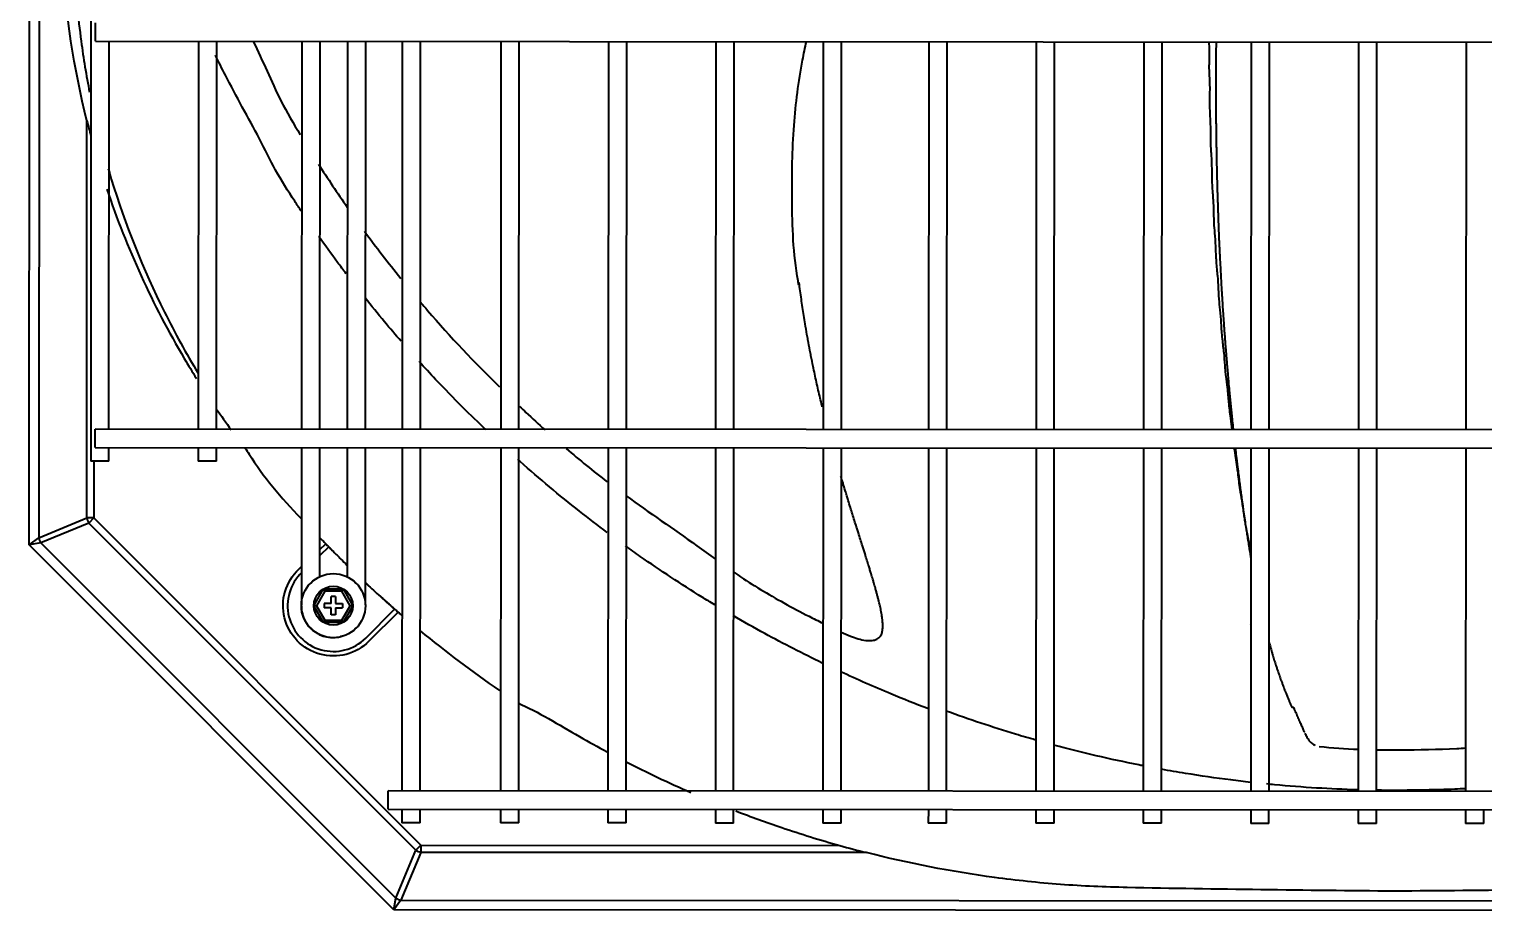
# Model space of a CAD drawing. Extents: x 58467 to 79089, y -33726 to -17391.
# Drawn here: x 78373.81 to 78405.62, y -20731.11 to -20711.79 of the extents above; entities that cross this region are included whole.
import ezdxf

# ---------------------------------------------------------------- set-up
doc = ezdxf.new("R2010")
doc.units = 0
doc.header["$LTSCALE"] = 100
doc.layers.add('+ENTE-ST-DOSEME USTU KONDDRENAJ', color=110, linetype='DOSEMEUSTUKONDENSDRENAJ_LINE', lineweight=40)
doc.linetypes.add('DOSEMEUSTUKONDENSDRENAJ_LINE', pattern='A,300,-40,["CD",Standard,S=15,R=0,X=-35,Y=-7.5],0', length=340)

# ---------------------------------------------------------------- blocks, each defined once
blk = doc.blocks.new('4. KAT')
at = {"color": 3}
for p, q in [((54064.397, -33424.145, -3.339), (54064.427, -33375.089, -3.339)), ((54064.639, -33375.177, -3.339), (54064.609, -33423.993, -3.339)), ((54065.771, -33376.922, -3.339), (54065.744, -33422.314, -3.339)), ((54065.849, -33412.936, -3.339), (54065.849, -33412.736, -3.339)), ((54065.849, -33413.136, -3.339), (54065.849, -33412.936, -3.339)), ((54065.849, -33413.136, -3.339), (54184.212, -33413.208, -3.339)), ((54066.144, -33421.615, -3.339), (54066.149, -33413.136, -3.339)), ((54068.099, -33413.137, -3.339), (54068.094, -33421.616, -3.339)), ((54068.494, -33421.616, -3.339), (54068.499, -33413.138, -3.339)), ((54070.358, -33413.138, -3.339), (54070.353, -33421.617, -3.339)), ((54070.753, -33421.617, -3.339), (54070.758, -33413.139, -3.339)), ((54071.358, -33413.139, -3.339), (54071.352, -33421.618, -3.339)), ((54071.752, -33421.618, -3.339), (54071.757, -33413.14, -3.339)), ((54072.558, -33413.14, -3.339), (54072.553, -33421.618, -3.339)), ((54072.952, -33421.618, -3.339), (54072.958, -33413.14, -3.339)), ((54074.714, -33413.141, -3.339), (54074.709, -33421.619, -3.339)), ((54075.109, -33421.62, -3.339), (54075.114, -33413.141, -3.339)), ((54077.064, -33413.142, -3.339), (54077.059, -33421.621, -3.339)), ((54077.459, -33421.621, -3.339), (54077.464, -33413.143, -3.339)), ((54079.413, -33413.144, -3.339), (54079.408, -33421.622, -3.339)), ((54079.808, -33421.623, -3.339), (54079.813, -33413.144, -3.339)), ((54081.763, -33413.145, -3.339), (54081.758, -33421.624, -3.339)), ((54082.158, -33421.624, -3.339), (54082.163, -33413.145, -3.339)), ((54084.07, -33413.147, -3.339), (54084.065, -33421.625, -3.339)), ((54084.465, -33421.625, -3.339), (54084.47, -33413.147, -3.339)), ((54086.419, -33413.148, -3.339), (54086.414, -33421.627, -3.339)), ((54086.814, -33421.627, -3.339), (54086.819, -33413.148, -3.339)), ((54088.769, -33413.149, -3.339), (54088.764, -33421.628, -3.339)), ((54089.164, -33421.628, -3.339), (54089.169, -33413.15, -3.339)), ((54091.119, -33413.151, -3.339), (54091.113, -33421.629, -3.339)), ((54091.513, -33421.63, -3.339), (54091.519, -33413.151, -3.339)), ((54093.468, -33413.152, -3.339), (54093.463, -33421.631, -3.339)), ((54093.863, -33421.631, -3.339), (54093.868, -33413.152, -3.339)), ((54095.818, -33413.154, -3.339), (54095.813, -33421.632, -3.339)), ((54065.657, -33423.559, -3.339), (54065.662, -33414.88, -3.339)), ((54075.109, -33421.132, -3.339), (54075.131, -33421.117, -3.339)), ((54184.207, -33421.687, -3.339), (54065.844, -33421.615, -3.339)), ((54065.844, -33421.815, -3.339), (54065.844, -33421.615, -3.339)), ((54065.844, -33422.015, -3.339), (54065.844, -33421.815, -3.339)), ((54065.844, -33422.015, -3.339), (54184.207, -33422.087, -3.339)), ((54066.144, -33422.315, -3.339), (54066.144, -33422.015, -3.339)), ((54068.094, -33422.016, -3.339), (54068.093, -33422.316, -3.339)), ((54068.493, -33422.316, -3.339), (54068.494, -33422.016, -3.339)), ((54070.353, -33422.017, -3.339), (54070.352, -33423.151, -3.339)), ((54070.752, -33423.152, -3.339), (54070.753, -33422.017, -3.339)), ((54071.352, -33422.018, -3.339), (54071.351, -33424.389, -3.339)), ((54071.751, -33424.389, -3.339), (54071.752, -33422.018, -3.339)), ((54072.552, -33422.018, -3.339), (54072.548, -33429.523, -3.339)), ((54072.948, -33429.523, -3.339), (54072.952, -33422.018, -3.339)), ((54074.709, -33422.019, -3.339), (54074.704, -33429.524, -3.339)), ((54075.104, -33429.525, -3.339), (54075.109, -33422.02, -3.339)), ((54077.058, -33422.021, -3.339), (54077.054, -33429.526, -3.339)), ((54077.454, -33429.526, -3.339), (54077.458, -33422.021, -3.339)), ((54079.408, -33422.022, -3.339), (54079.404, -33429.527, -3.339)), ((54079.803, -33429.528, -3.339), (54079.808, -33422.023, -3.339)), ((54081.758, -33422.024, -3.339), (54081.753, -33429.529, -3.339)), ((54082.153, -33429.529, -3.339), (54082.158, -33422.024, -3.339)), ((54084.064, -33422.025, -3.339), (54084.06, -33429.53, -3.339)), ((54084.46, -33429.53, -3.339), (54084.464, -33422.025, -3.339)), ((54086.414, -33422.027, -3.339), (54086.409, -33429.532, -3.339)), ((54086.809, -33429.532, -3.339), (54086.814, -33422.027, -3.339)), ((54088.764, -33422.028, -3.339), (54088.759, -33429.533, -3.339)), ((54089.159, -33429.533, -3.339), (54089.164, -33422.028, -3.339)), ((54091.113, -33422.029, -3.339), (54091.109, -33429.534, -3.339)), ((54091.509, -33429.535, -3.339), (54091.513, -33422.03, -3.339)), ((54093.463, -33422.031, -3.339), (54093.458, -33429.536, -3.339)), ((54093.858, -33429.536, -3.339), (54093.863, -33422.031, -3.339)), ((54095.813, -33422.032, -3.339), (54095.808, -33429.537, -3.339)), ((54066.144, -33422.315, -3.339), (54065.744, -33422.314, -3.339)), ((54065.813, -33422.314, -3.339), (54065.813, -33423.559, -3.339)), ((54068.493, -33422.316, -3.339), (54068.093, -33422.316, -3.339)), ((54070.352, -33423.151, -3.339), (54070.352, -33423.434, -3.339)), ((54070.352, -33423.434, -3.339), (54070.352, -33423.8, -3.339)), ((54070.352, -33423.434, -3.339), (54070.352, -33423.434, -3.339)), ((54070.752, -33423.434, -3.339), (54070.752, -33423.152, -3.339)), ((54070.752, -33423.8, -3.339), (54070.752, -33423.434, -3.339)), ((54064.609, -33423.993, -3.339), (54065.657, -33423.559, -3.339)), ((54065.703, -33423.669, -3.339), (54064.655, -33424.103, -3.339)), ((54065.813, -33423.559, -3.339), (54065.657, -33423.559, -3.339)), ((54065.813, -33423.559, -3.339), (54065.703, -33423.669, -3.339)), ((54072.85, -33430.822, -3.339), (54065.703, -33423.669, -3.339)), ((54065.813, -33423.559, -3.339), (54072.96, -33430.712, -3.339)), ((54064.397, -33424.145, -3.339), (54064.609, -33423.993, -3.339)), ((54070.352, -33423.8, -3.339), (54070.351, -33424.083, -3.339)), ((54070.351, -33424.083, -3.339), (54070.351, -33425.459, -3.339)), ((54070.352, -33423.8, -3.339), (54070.352, -33423.8, -3.339)), ((54070.751, -33424.083, -3.339), (54070.752, -33423.8, -3.339)), ((54070.751, -33424.843, -3.339), (54070.751, -33424.083, -3.339)), ((54071.351, -33424.083, -3.339), (54071.35, -33424.844, -3.339)), ((54071.75, -33425.46, -3.339), (54071.751, -33424.083, -3.339)), ((54064.655, -33424.103, -3.339), (54064.397, -33424.145, -3.339)), ((54072.373, -33432.127, -3.339), (54064.397, -33424.145, -3.339)), ((54064.655, -33424.103, -3.339), (54072.416, -33431.87, -3.339)), ((54070.751, -33424.245, -3.339), (54070.882, -33424.121, -3.339)), ((54070.952, -33424.193, -3.339), (54070.751, -33424.382, -3.339)), ((54070.294, -33424.677, -3.339), (54070.351, -33424.623, -3.339)), ((54070.625, -33425.476, -3.339), (54070.838, -33425.108, -3.339)), ((54070.867, -33425.158, -3.339), (54070.683, -33425.476, -3.339)), ((54070.838, -33425.108, -3.339), (54071.263, -33425.108, -3.339)), ((54070.867, -33425.158, -3.339), (54070.838, -33425.108, -3.339)), ((54071.234, -33425.158, -3.339), (54070.867, -33425.158, -3.339)), ((54071.1, -33425.276, -3.339), (54071, -33425.276, -3.339)), ((54071, -33425.426, -3.339), (54071, -33425.276, -3.339)), ((54071.1, -33425.276, -3.339), (54071.1, -33425.426, -3.339)), ((54071.263, -33425.108, -3.339), (54071.234, -33425.158, -3.339)), ((54071.418, -33425.476, -3.339), (54071.234, -33425.158, -3.339)), ((54071.263, -33425.108, -3.339), (54071.475, -33425.476, -3.339)), ((54070.838, -33425.844, -3.339), (54070.625, -33425.476, -3.339)), ((54070.683, -33425.476, -3.339), (54070.625, -33425.476, -3.339)), ((54070.683, -33425.476, -3.339), (54070.867, -33425.794, -3.339)), ((54070.85, -33425.426, -3.339), (54070.85, -33425.526, -3.339)), ((54071, -33425.426, -3.339), (54070.85, -33425.426, -3.339)), ((54071, -33425.526, -3.339), (54070.85, -33425.526, -3.339)), ((54071, -33425.676, -3.339), (54071, -33425.526, -3.339)), ((54071.1, -33425.676, -3.339), (54071, -33425.676, -3.339)), ((54071.1, -33425.426, -3.339), (54071.25, -33425.426, -3.339)), ((54071.1, -33425.526, -3.339), (54071.1, -33425.676, -3.339)), ((54071.1, -33425.526, -3.339), (54071.25, -33425.526, -3.339)), ((54071.234, -33425.794, -3.339), (54071.418, -33425.476, -3.339)), ((54071.25, -33425.426, -3.339), (54071.25, -33425.526, -3.339)), ((54071.475, -33425.476, -3.339), (54071.263, -33425.844, -3.339)), ((54071.475, -33425.476, -3.339), (54071.418, -33425.476, -3.339)), ((54071.757, -33426.183, -3.339), (54072.39, -33425.551, -3.339)), ((54072.466, -33425.617, -3.339), (54071.828, -33426.254, -3.339)), ((54070.867, -33425.794, -3.339), (54070.838, -33425.844, -3.339)), ((54071.263, -33425.844, -3.339), (54070.838, -33425.844, -3.339)), ((54070.867, -33425.794, -3.339), (54071.234, -33425.794, -3.339)), ((54071.263, -33425.844, -3.339), (54071.234, -33425.794, -3.339)), ((54091.104, -33425.886, -3.339), (54091.111, -33425.886, -3.339)), ((54091.104, -33425.886, -3.339), (54091.111, -33425.9, -3.339)), ((54072.247, -33429.923, -3.339), (54072.248, -33429.723, -3.339)), ((54177.703, -33429.587, -3.339), (54072.248, -33429.523, -3.339)), ((54072.248, -33429.723, -3.339), (54072.248, -33429.523, -3.339)), ((54072.247, -33429.923, -3.339), (54177.703, -33429.987, -3.339)), ((54072.547, -33429.923, -3.339), (54072.547, -33430.223, -3.339)), ((54072.947, -33430.224, -3.339), (54072.947, -33429.923, -3.339)), ((54074.704, -33429.924, -3.339), (54074.704, -33430.225, -3.339)), ((54075.104, -33430.225, -3.339), (54075.104, -33429.925, -3.339)), ((54077.054, -33429.926, -3.339), (54077.053, -33430.226, -3.339)), ((54077.453, -33430.226, -3.339), (54077.454, -33429.926, -3.339)), ((54079.403, -33429.927, -3.339), (54079.403, -33430.227, -3.339)), ((54079.803, -33430.228, -3.339), (54079.803, -33429.927, -3.339)), ((54081.753, -33429.929, -3.339), (54081.753, -33430.229, -3.339)), ((54082.153, -33430.229, -3.339), (54082.153, -33429.929, -3.339)), ((54084.06, -33429.93, -3.339), (54084.059, -33430.23, -3.339)), ((54084.459, -33430.231, -3.339), (54084.459, -33429.93, -3.339)), ((54086.409, -33429.932, -3.339), (54086.409, -33430.232, -3.339)), ((54086.809, -33430.232, -3.339), (54086.809, -33429.932, -3.339)), ((54088.759, -33429.933, -3.339), (54088.759, -33430.233, -3.339)), ((54089.159, -33430.233, -3.339), (54089.159, -33429.933, -3.339)), ((54091.108, -33429.934, -3.339), (54091.108, -33430.235, -3.339)), ((54091.508, -33430.235, -3.339), (54091.508, -33429.935, -3.339)), ((54093.458, -33429.936, -3.339), (54093.458, -33430.236, -3.339)), ((54093.858, -33430.236, -3.339), (54093.858, -33429.936, -3.339)), ((54095.808, -33429.937, -3.339), (54095.808, -33430.237, -3.339)), ((54096.207, -33430.238, -3.339), (54096.208, -33429.937, -3.339)), ((54072.947, -33430.224, -3.339), (54072.547, -33430.223, -3.339)), ((54075.104, -33430.225, -3.339), (54074.704, -33430.225, -3.339)), ((54077.453, -33430.226, -3.339), (54077.053, -33430.226, -3.339)), ((54079.803, -33430.228, -3.339), (54079.403, -33430.227, -3.339)), ((54082.153, -33430.229, -3.339), (54081.753, -33430.229, -3.339)), ((54084.459, -33430.231, -3.339), (54084.059, -33430.23, -3.339)), ((54086.809, -33430.232, -3.339), (54086.409, -33430.232, -3.339)), ((54089.159, -33430.233, -3.339), (54088.759, -33430.233, -3.339)), ((54091.508, -33430.235, -3.339), (54091.108, -33430.235, -3.339)), ((54093.858, -33430.236, -3.339), (54093.458, -33430.236, -3.339)), ((54096.207, -33430.238, -3.339), (54095.808, -33430.237, -3.339)), ((54072.96, -33430.712, -3.339), (54072.85, -33430.822, -3.339)), ((54072.96, -33430.712, -3.339), (54082.123, -33430.718, -3.339)), ((54072.96, -33430.712, -3.339), (54072.96, -33430.868, -3.339)), ((54072.416, -33431.87, -3.339), (54072.85, -33430.822, -3.339)), ((54072.96, -33430.868, -3.339), (54072.526, -33431.915, -3.339)), ((54082.708, -33430.874, -3.339), (54072.96, -33430.868, -3.339)), ((54072.373, -33432.127, -3.339), (54072.416, -33431.87, -3.339)), ((54072.526, -33431.915, -3.339), (54072.373, -33432.127, -3.339)), ((54072.526, -33431.915, -3.339), (54177.379, -33431.979, -3.339)), ((54177.531, -33432.191, -3.339), (54072.373, -33432.127, -3.339))]:
    blk.add_line(p, q, dxfattribs=at)
for radius in [0.7, 0.425, 0.425]:
    blk.add_circle((54071.05, -33425.476, -3.339), radius, dxfattribs=at)
at = {"color": 3, "extrusion": (0, 0, -1)}
blk.add_arc((-54071.05, -33425.476, 3.339), 1.1, 225.0349, 46.5855, dxfattribs=at)
at = {"color": 3}
blk.add_arc((54071.05, -33425.476, -3.339), 1, 133.4145, 314.9651, dxfattribs=at)
for centre, major_axis in [((54065.813, -33423.559, -3.339), (-0.084, 0.203)), ((54064.765, -33423.993, -3.339), (-0.084, 0.203)), ((54072.96, -33430.712, -3.339), (-0.203, 0.084)), ((54072.526, -33431.76, -3.339), (-0.203, 0.084))]:
    blk.add_ellipse(centre, major_axis=major_axis, ratio=0.678598, start_param=1.296782, end_param=1.844811, dxfattribs=at)
for points, knots in [([(54065.662, -33414.88, -3.339), (54065.376, -33413.726, -3.339), (54065.197, -33412.554, -3.339), (54065.089, -33410.769, -3.339), (54065.063, -33410.173, -3.339), (54065.008, -33408.98, -3.339), (54064.984, -33408.383, -3.339), (54064.876, -33405.395, -3.339), (54064.834, -33402.997, -3.339), (54064.836, -33400.601, -3.339)], [0, 0, 0, 0, 0.25, 0.25, 0.375, 0.375, 0.5, 0.5, 1, 1, 1, 1]), ([(54065.154, -33400.721, -3.339), (54065.153, -33402.794, -3.339), (54065.179, -33404.867, -3.339), (54065.257, -33407.975, -3.339), (54065.29, -33409.011, -3.339), (54065.348, -33410.564, -3.339), (54065.364, -33411.082, -3.339), (54065.419, -33412.115, -3.339), (54065.467, -33412.628, -3.339), (54065.586, -33413.511, -3.339), (54065.647, -33413.883, -3.339), (54065.72, -33414.253, -3.339)], [0, 0, 0, 0, 0.45798, 0.45798, 0.686971, 0.686971, 0.801466, 0.801466, 0.915961, 0.915961, 1, 1, 1, 1]), ([(54069.298, -33413.142, -3.339), (54069.513, -33413.576, -3.339), (54069.783, -33414.26, -3.339), (54070.177, -33414.937, -3.339), (54070.327, -33415.185, -3.339)], [0, 0, 0, 0, 0.633004, 1, 1, 1, 1]), ([(54081.228, -33418.462, -3.339), (54081.222, -33418.433, -3.339), (54081.104, -33417.82, -3.339), (54081.069, -33416.649, -3.339), (54081.088, -33415.037, -3.339), (54081.239, -33413.885, -3.339), (54081.363, -33413.278, -3.339), (54081.393, -33413.143, -3.339)], [0, 0, 0, 0, 0.017033, 0.353101, 0.655124, 0.923021, 1, 1, 1, 1]), ([(54090.195, -33413.16, -3.339), (54090.196, -33413.216, -3.339), (54090.201, -33413.375, -3.339), (54090.198, -33413.54, -3.339), (54090.196, -33413.703, -3.339), (54090.197, -33413.786, -3.339), (54090.206, -33413.939, -3.339), (54090.214, -33414.117, -3.339), (54090.209, -33414.334, -3.339), (54090.208, -33414.586, -3.339), (54090.222, -33414.873, -3.339), (54090.232, -33415.102, -3.339), (54090.231, -33415.283, -3.339), (54090.231, -33415.406, -3.339), (54090.236, -33415.527, -3.339), (54090.25, -33415.694, -3.339), (54090.255, -33415.887, -3.339), (54090.257, -33416.108, -3.339), (54090.266, -33416.347, -3.339), (54090.286, -33416.6, -3.339), (54090.296, -33416.815, -3.339), (54090.299, -33416.988, -3.339), (54090.302, -33417.145, -3.339), (54090.325, -33417.351, -3.339), (54090.334, -33417.574, -3.339), (54090.342, -33417.788, -3.339), (54090.357, -33418.02, -3.339), (54090.382, -33418.265, -3.339), (54090.397, -33418.478, -3.339), (54090.404, -33418.653, -3.339), (54090.412, -33418.816, -3.339), (54090.44, -33419.027, -3.339), (54090.454, -33419.258, -3.339), (54090.468, -33419.477, -3.339), (54090.49, -33419.706, -3.339), (54090.519, -33419.945, -3.339), (54090.538, -33420.158, -3.339), (54090.55, -33420.338, -3.339), (54090.566, -33420.509, -3.339), (54090.601, -33420.726, -3.339), (54090.62, -33420.982, -3.339), (54090.643, -33421.209, -3.339), (54090.67, -33421.416, -3.339), (54090.689, -33421.548, -3.339), (54090.7, -33421.631, -3.339)], [0, 0, 0, 0, 0.020993, 0.060732, 0.0678, 0.074162, 0.086897, 0.117658, 0.135798, 0.155524, 0.197696, 0.23796, 0.254024, 0.266902, 0.278583, 0.291499, 0.323077, 0.341369, 0.36095, 0.402348, 0.440072, 0.454754, 0.466698, 0.490617, 0.521317, 0.539051, 0.558332, 0.59936, 0.637234, 0.652147, 0.664401, 0.689266, 0.720818, 0.739028, 0.758563, 0.799999, 0.837338, 0.851752, 0.864099, 0.891017, 0.924896, 0.944238, 0.965101, 1, 1, 1, 1]), ([(54090.351, -33413.153, -3.339), (54090.35, -33413.191, -3.339), (54090.35, -33413.263, -3.339), (54090.349, -33413.382, -3.339), (54090.348, -33413.511, -3.339), (54090.347, -33413.658, -3.339), (54090.346, -33413.803, -3.339), (54090.346, -33413.95, -3.339), (54090.346, -33414.098, -3.339), (54090.346, -33414.231, -3.339), (54090.346, -33414.383, -3.339), (54090.347, -33414.519, -3.339), (54090.348, -33414.687, -3.339), (54090.349, -33414.819, -3.339), (54090.35, -33414.984, -3.339), (54090.352, -33415.115, -3.339), (54090.354, -33415.279, -3.339), (54090.356, -33415.411, -3.339), (54090.359, -33415.575, -3.339), (54090.361, -33415.707, -3.339), (54090.364, -33415.874, -3.339), (54090.367, -33416.009, -3.339), (54090.372, -33416.179, -3.339), (54090.375, -33416.33, -3.339), (54090.38, -33416.496, -3.339), (54090.385, -33416.644, -3.339), (54090.39, -33416.791, -3.339), (54090.395, -33416.955, -3.339), (54090.401, -33417.102, -3.339), (54090.407, -33417.266, -3.339), (54090.413, -33417.414, -3.339), (54090.42, -33417.58, -3.339), (54090.427, -33417.731, -3.339), (54090.435, -33417.882, -3.339), (54090.443, -33418.047, -3.339), (54090.451, -33418.193, -3.339), (54090.459, -33418.355, -3.339), (54090.468, -33418.5, -3.339), (54090.477, -33418.662, -3.339), (54090.487, -33418.823, -3.339), (54090.496, -33418.968, -3.339), (54090.507, -33419.13, -3.339), (54090.517, -33419.277, -3.339), (54090.529, -33419.441, -3.339), (54090.54, -33419.588, -3.339), (54090.551, -33419.732, -3.339), (54090.563, -33419.891, -3.339), (54090.576, -33420.049, -3.339), (54090.589, -33420.207, -3.339), (54090.602, -33420.364, -3.339), (54090.615, -33420.505, -3.339), (54090.629, -33420.662, -3.339), (54090.642, -33420.804, -3.339), (54090.657, -33420.963, -3.339), (54090.671, -33421.106, -3.339), (54090.686, -33421.248, -3.339), (54090.702, -33421.404, -3.339), (54090.715, -33421.53, -3.339), (54090.724, -33421.61, -3.339), (54090.726, -33421.629, -3.339)], [0, 0, 0, 0, 0.013718, 0.025238, 0.042517, 0.059796, 0.077075, 0.094355, 0.111634, 0.128913, 0.140433, 0.163472, 0.174991, 0.19803, 0.20955, 0.232588, 0.244108, 0.267147, 0.278666, 0.301705, 0.313225, 0.336264, 0.347783, 0.370822, 0.388101, 0.405381, 0.42266, 0.439939, 0.462978, 0.474498, 0.497537, 0.514816, 0.532095, 0.549374, 0.566653, 0.589692, 0.601212, 0.624251, 0.64153, 0.658809, 0.681848, 0.693368, 0.716407, 0.733686, 0.750965, 0.768244, 0.785524, 0.808563, 0.825842, 0.843121, 0.86616, 0.877679, 0.900718, 0.917998, 0.935277, 0.952556, 0.969835, 0.992874, 1, 1, 1, 1]), ([(54070.352, -33416.855, -3.339), (54070.303, -33416.782, -3.339), (54070.105, -33416.485, -3.339), (54069.769, -33415.96, -3.339), (54069.447, -33415.274, -3.339), (54069.057, -33414.582, -3.339), (54068.734, -33413.971, -3.339), (54068.542, -33413.589, -3.339), (54068.47, -33413.441, -3.339)], [0, 0, 0, 0, 0.066649, 0.271122, 0.474015, 0.675325, 0.87505, 1, 1, 1, 1]), ([(54066.128, -33415.926, -3.339), (54066.15, -33416.002, -3.339), (54066.172, -33416.077, -3.339), (54066.499, -33417.144, -3.339), (54066.892, -33418.128, -3.339), (54067.585, -33419.514, -3.339), (54067.83, -33419.961, -3.339), (54068.094, -33420.396, -3.339)], [0, 0, 0, 0, 0.048488, 0.048488, 0.686498, 0.686498, 1, 1, 1, 1]), ([(54066.098, -33416.374, -3.339), (54066.531, -33417.666, -3.339), (54067.096, -33418.899, -3.339), (54067.878, -33420.221, -3.339), (54067.967, -33420.367, -3.339), (54068.058, -33420.512, -3.339)], [0, 0, 0, 0, 0.888615, 0.888615, 1, 1, 1, 1]), ([(54071.329, -33418.22, -3.339), (54071.266, -33418.137, -3.339), (54071.064, -33417.869, -3.339), (54070.867, -33417.597, -3.339), (54070.733, -33417.407, -3.339)], [0, 0, 0, 0, 0.307262, 1, 1, 1, 1]), ([(54081.74, -33421.127, -3.339), (54081.738, -33421.121, -3.339), (54081.723, -33421.058, -3.339), (54081.694, -33420.937, -3.339), (54081.654, -33420.764, -3.339), (54081.615, -33420.59, -3.339), (54081.577, -33420.418, -3.339), (54081.536, -33420.225, -3.339), (54081.501, -33420.052, -3.339), (54081.463, -33419.859, -3.339), (54081.434, -33419.703, -3.339), (54081.399, -33419.509, -3.339), (54081.369, -33419.333, -3.339), (54081.337, -33419.136, -3.339), (54081.309, -33418.956, -3.339), (54081.283, -33418.774, -3.339), (54081.257, -33418.592, -3.339), (54081.242, -33418.471, -3.339), (54081.234, -33418.411, -3.339)], [0, 0, 0, 0, 0.006903, 0.071665, 0.136426, 0.201188, 0.265949, 0.330711, 0.417059, 0.460233, 0.546582, 0.589756, 0.676105, 0.740866, 0.805628, 0.870389, 0.935151, 1, 1, 1, 1]), ([(54072.531, -33419.696, -3.339), (54072.409, -33419.556, -3.339), (54072.142, -33419.244, -3.339), (54071.882, -33418.925, -3.339), (54071.742, -33418.749, -3.339)], [0, 0, 0, 0, 0.451779, 1, 1, 1, 1]), ([(54072.942, -33418.827, -3.339), (54072.998, -33418.893, -3.339), (54073.546, -33419.532, -3.339), (54074.13, -33420.153, -3.339), (54074.681, -33420.695, -3.339)], [0, 0, 0, 0, 0.103466, 1, 1, 1, 1]), ([(54073.878, -33421.141, -3.339), (54073.68, -33420.939, -3.339), (54073.358, -33420.611, -3.339), (54073.046, -33420.273, -3.339), (54072.927, -33420.142, -3.339)], [0, 0, 0, 0, 0.616544, 1, 1, 1, 1]), ([(54075.123, -33421.122, -3.339), (54075.169, -33421.165, -3.339), (54075.352, -33421.337, -3.339), (54075.538, -33421.508, -3.339), (54075.678, -33421.635, -3.339)], [0, 0, 0, 0, 0.252005, 1, 1, 1, 1]), ([(54069.115, -33422.03, -3.339), (54069.149, -33422.075, -3.339), (54069.184, -33422.12, -3.339), (54069.508, -33422.649, -3.339), (54069.911, -33423.116, -3.339), (54070.336, -33423.564, -3.339)], [0, 0, 0, 0, 0.083758, 0.083758, 1, 1, 1, 1]), ([(54090.745, -33422.029, -3.339), (54090.747, -33422.048, -3.339), (54090.767, -33422.208, -3.339), (54090.808, -33422.411, -3.339), (54090.835, -33422.673, -3.339), (54090.867, -33422.923, -3.339), (54090.913, -33423.187, -3.339), (54090.948, -33423.41, -3.339), (54090.974, -33423.595, -3.339), (54091, -33423.763, -3.339), (54091.047, -33423.965, -3.339), (54091.081, -33424.178, -3.339), (54091.103, -33424.324, -3.339), (54091.111, -33424.376, -3.339), (54091.112, -33424.379, -3.339)], [0, 0, 0, 0, 0.022704, 0.188294, 0.255944, 0.328946, 0.48653, 0.631631, 0.688105, 0.734898, 0.828723, 0.938324, 0.99671, 1, 1, 1, 1]), ([(54090.771, -33422.03, -3.339), (54090.774, -33422.06, -3.339), (54090.785, -33422.15, -3.339), (54090.799, -33422.271, -3.339), (54090.818, -33422.422, -3.339), (54090.835, -33422.559, -3.339), (54090.854, -33422.712, -3.339), (54090.872, -33422.848, -3.339), (54090.89, -33422.983, -3.339), (54090.911, -33423.131, -3.339), (54090.929, -33423.263, -3.339), (54090.95, -33423.408, -3.339), (54090.967, -33423.525, -3.339), (54090.989, -33423.669, -3.339), (54091.008, -33423.799, -3.339), (54091.031, -33423.942, -3.339), (54091.052, -33424.071, -3.339), (54091.073, -33424.201, -3.339), (54091.093, -33424.32, -3.339), (54091.106, -33424.397, -3.339), (54091.112, -33424.429, -3.339)], [0, 0, 0, 0, 0.03653, 0.110211, 0.147051, 0.220732, 0.275993, 0.331254, 0.386515, 0.441776, 0.515457, 0.552298, 0.625979, 0.66282, 0.736501, 0.791762, 0.847023, 0.902283, 0.957544, 1, 1, 1, 1]), ([(54077.037, -33423.875, -3.339), (54076.833, -33423.723, -3.339), (54076.185, -33423.225, -3.339), (54075.538, -33422.688, -3.339), (54075.103, -33422.297, -3.339), (54075.086, -33422.282, -3.339)], [0, 0, 0, 0, 0.302202, 0.97371, 1, 1, 1, 1]), ([(54083.042, -33426.081, -3.339), (54083.047, -33426.067, -3.339), (54083.053, -33426.041, -3.339), (54083.058, -33426.011, -3.339), (54083.063, -33425.966, -3.339), (54083.064, -33425.929, -3.339), (54083.064, -33425.885, -3.339), (54083.061, -33425.834, -3.339), (54083.056, -33425.789, -3.339), (54083.049, -33425.729, -3.339), (54083.041, -33425.677, -3.339), (54083.03, -33425.613, -3.339), (54083.018, -33425.553, -3.339), (54083.001, -33425.477, -3.339), (54082.983, -33425.398, -3.339), (54082.963, -33425.317, -3.339), (54082.944, -33425.244, -3.339), (54082.924, -33425.17, -3.339), (54082.899, -33425.082, -3.339), (54082.873, -33424.991, -3.339), (54082.842, -33424.885, -3.339), (54082.813, -33424.79, -3.339), (54082.784, -33424.693, -3.339), (54082.753, -33424.594, -3.339), (54082.717, -33424.478, -3.339), (54082.68, -33424.361, -3.339), (54082.647, -33424.256, -3.339), (54082.614, -33424.15, -3.339), (54082.575, -33424.027, -3.339), (54082.535, -33423.901, -3.339), (54082.496, -33423.778, -3.339), (54082.455, -33423.65, -3.339), (54082.415, -33423.52, -3.339), (54082.373, -33423.387, -3.339), (54082.332, -33423.253, -3.339), (54082.29, -33423.116, -3.339), (54082.248, -33422.979, -3.339), (54082.207, -33422.84, -3.339), (54082.171, -33422.722, -3.339), (54082.152, -33422.656, -3.339), (54082.148, -33422.642, -3.339)], [0, 0, 0, 0, 0.033229, 0.055763, 0.078298, 0.100832, 0.123366, 0.145901, 0.168435, 0.19097, 0.213504, 0.236039, 0.258573, 0.281107, 0.314909, 0.337443, 0.359978, 0.382512, 0.405047, 0.438848, 0.461383, 0.495184, 0.517719, 0.540253, 0.574055, 0.607857, 0.630391, 0.652925, 0.686727, 0.720529, 0.743063, 0.776865, 0.810667, 0.833201, 0.867003, 0.900804, 0.923339, 0.95714, 0.990942, 1, 1, 1, 1]), ([(54077.45, -33423.075, -3.339), (54077.956, -33423.442, -3.339), (54078.617, -33423.885, -3.339), (54079.267, -33424.361, -3.339), (54079.403, -33424.46, -3.339)], [0, 0, 0, 0, 0.792341, 1, 1, 1, 1]), ([(54071.051, -33424.293, -3.339), (54071.105, -33424.348, -3.339), (54071.204, -33424.447, -3.339), (54071.303, -33424.544, -3.339), (54071.347, -33424.588, -3.339)], [0, 0, 0, 0, 0.553412, 1, 1, 1, 1]), ([(54071.051, -33424.293, -3.339), (54071.105, -33424.348, -3.339), (54071.204, -33424.447, -3.339), (54071.303, -33424.544, -3.339), (54071.347, -33424.588, -3.339)], [0, 0, 0, 0, 0.55329, 1, 1, 1, 1]), ([(54079.388, -33425.457, -3.339), (54079.297, -33425.401, -3.339), (54078.744, -33425.064, -3.339), (54078.093, -33424.636, -3.339), (54077.546, -33424.247, -3.339), (54077.438, -33424.169, -3.339)], [0, 0, 0, 0, 0.137607, 0.830509, 1, 1, 1, 1]), ([(54071.749, -33424.972, -3.339), (54071.846, -33425.062, -3.339), (54072.062, -33425.262, -3.339), (54072.282, -33425.457, -3.339), (54072.405, -33425.564, -3.339)], [0, 0, 0, 0, 0.44696, 1, 1, 1, 1]), ([(54071.75, -33424.972, -3.339), (54071.846, -33425.062, -3.339), (54072.057, -33425.257, -3.339), (54072.272, -33425.448, -3.339), (54072.39, -33425.551, -3.339)], [0, 0, 0, 0, 0.457218, 1, 1, 1, 1]), ([(54079.804, -33424.744, -3.339), (54079.834, -33424.764, -3.339), (54080.189, -33425.005, -3.339), (54080.736, -33425.333, -3.339), (54081.367, -33425.665, -3.339), (54081.652, -33425.81, -3.339), (54081.753, -33425.86, -3.339)], [0, 0, 0, 0, 0.048306, 0.574929, 0.852045, 1, 1, 1, 1]), ([(54070.351, -33425.476, -3.339), (54070.351, -33425.537, -3.339), (54070.365, -33425.65, -3.339), (54070.441, -33425.844, -3.339), (54070.583, -33426.016, -3.339), (54070.771, -33426.126, -3.339), (54070.955, -33426.177, -3.339), (54071.114, -33426.178, -3.339), (54071.215, -33426.149, -3.339), (54071.251, -33426.134, -3.339)], [0, 0, 0, 0, 0.137261, 0.262101, 0.473405, 0.635419, 0.754104, 0.906211, 1, 1, 1, 1]), ([(54081.74, -33426.731, -3.339), (54081.316, -33426.526, -3.339), (54080.661, -33426.189, -3.339), (54080.019, -33425.828, -3.339), (54079.79, -33425.694, -3.339)], [0, 0, 0, 0, 0.640117, 1, 1, 1, 1]), ([(54082.153, -33426.053, -3.339), (54082.221, -33426.084, -3.339), (54082.396, -33426.16, -3.339), (54082.625, -33426.235, -3.339), (54082.828, -33426.244, -3.339), (54082.919, -33426.22, -3.339), (54082.976, -33426.185, -3.339), (54083.02, -33426.14, -3.339), (54083.039, -33426.1, -3.339), (54083.046, -33426.069, -3.339)], [0, 0, 0, 0, 0.219395, 0.55496, 0.6933, 0.812497, 0.863417, 0.908725, 1, 1, 1, 1]), ([(54091.511, -33426.282, -3.339), (54091.52, -33426.316, -3.339), (54091.54, -33426.386, -3.339), (54091.567, -33426.481, -3.339), (54091.595, -33426.576, -3.339), (54091.625, -33426.674, -3.339), (54091.656, -33426.77, -3.339), (54091.683, -33426.854, -3.339), (54091.711, -33426.936, -3.339), (54091.744, -33427.029, -3.339), (54091.777, -33427.121, -3.339), (54091.806, -33427.2, -3.339), (54091.836, -33427.278, -3.339), (54091.865, -33427.355, -3.339), (54091.9, -33427.441, -3.339), (54091.93, -33427.515, -3.339), (54091.959, -33427.587, -3.339), (54091.985, -33427.648, -3.339), (54092.01, -33427.709, -3.339), (54092.039, -33427.683, -3.339), (54092.067, -33427.749, -3.339), (54092.096, -33427.815, -3.339), (54092.118, -33427.866, -3.339), (54092.142, -33427.922, -3.339), (54092.162, -33427.967, -3.339), (54092.185, -33428.021, -3.339), (54092.203, -33428.062, -3.339), (54092.224, -33428.109, -3.339), (54092.242, -33428.151, -3.339), (54092.257, -33428.186, -3.339), (54092.273, -33428.223, -3.339), (54092.28, -33428.239, -3.339), (54092.282, -33428.244, -3.339)], [0, 0, 0, 0, 0.039009, 0.083366, 0.112937, 0.157294, 0.201651, 0.231222, 0.260794, 0.305151, 0.349508, 0.379079, 0.40865, 0.453007, 0.482579, 0.526936, 0.556507, 0.586078, 0.61565, 0.645221, 0.689578, 0.71915, 0.748721, 0.778292, 0.807864, 0.837435, 0.867006, 0.896578, 0.926149, 0.95572, 0.985292, 1, 1, 1, 1]), ([(54084.05, -33427.726, -3.339), (54083.779, -33427.623, -3.339), (54083.136, -33427.368, -3.339), (54082.504, -33427.09, -3.339), (54082.141, -33426.921, -3.339)], [0, 0, 0, 0, 0.42049, 1, 1, 1, 1]), ([(54075.088, -33427.603, -3.339), (54075.528, -33427.799, -3.339), (54075.977, -33428.075, -3.339), (54076.633, -33428.451, -3.339), (54076.833, -33428.562, -3.339), (54077.035, -33428.67, -3.339)], [0, 0, 0, 0, 0.696314, 0.696314, 1, 1, 1, 1]), ([(54086.404, -33428.413, -3.339), (54086.259, -33428.371, -3.339), (54085.601, -33428.179, -3.339), (54084.951, -33427.963, -3.339), (54084.449, -33427.78, -3.339)], [0, 0, 0, 0, 0.22069, 1, 1, 1, 1]), ([(54088.758, -33428.977, -3.339), (54088.726, -33428.971, -3.339), (54088.069, -33428.841, -3.339), (54087.416, -33428.688, -3.339), (54086.802, -33428.523, -3.339)], [0, 0, 0, 0, 0.049766, 1, 1, 1, 1]), ([(54092.291, -33428.264, -3.339), (54092.308, -33428.296, -3.339), (54092.345, -33428.36, -3.339), (54092.385, -33428.434, -3.339), (54092.44, -33428.483, -3.339), (54092.491, -33428.517, -3.339), (54092.519, -33428.531, -3.339)], [0, 0, 0, 0, 0.181976, 0.413188, 0.708779, 1, 1, 1, 1]), ([(54093.86, -33428.626, -3.339), (54094.03, -33428.628, -3.339), (54094.618, -33428.629, -3.339), (54095.266, -33428.615, -3.339), (54095.744, -33428.591, -3.339), (54095.809, -33428.587, -3.339)], [0, 0, 0, 0, 0.25942, 0.898801, 1, 1, 1, 1]), ([(54091.107, -33429.338, -3.339), (54090.962, -33429.321, -3.339), (54090.485, -33429.265, -3.339), (54089.834, -33429.17, -3.339), (54089.33, -33429.084, -3.339), (54089.155, -33429.052, -3.339)], [0, 0, 0, 0, 0.222526, 0.729479, 1, 1, 1, 1]), ([(54093.457, -33429.503, -3.339), (54093.451, -33429.503, -3.339), (54093.148, -33429.494, -3.339), (54092.538, -33429.466, -3.339), (54091.877, -33429.415, -3.339), (54091.512, -33429.38, -3.339), (54091.454, -33429.374, -3.339)], [0, 0, 0, 0, 0.009862, 0.452008, 0.912782, 1, 1, 1, 1]), ([(54095.81, -33429.477, -3.339), (54095.731, -33429.481, -3.339), (54095.224, -33429.504, -3.339), (54094.717, -33429.51, -3.339), (54094.288, -33429.515, -3.339)], [0, 0, 0, 0, 0.15493, 1, 1, 1, 1]), ([(54094.257, -33431.716, -3.339), (54093.282, -33431.709, -3.339), (54092.307, -33431.699, -3.339), (54090.357, -33431.673, -3.339), (54089.382, -33431.659, -3.339), (54087.921, -33431.626, -3.339), (54087.433, -33431.606, -3.339), (54086.464, -33431.533, -3.339), (54085.984, -33431.482, -3.339), (54084.558, -33431.288, -3.339), (54083.625, -33431.106, -3.339), (54082.708, -33430.874, -3.339)], [0, 0, 0, 0, 0.25, 0.25, 0.5, 0.5, 0.625, 0.625, 0.75, 0.75, 1, 1, 1, 1]), ([(54106.057, -33430.824, -3.339), (54105.101, -33431.076, -3.339), (54104.135, -33431.269, -3.339), (54102.675, -33431.475, -3.339), (54102.185, -33431.529, -3.339), (54101.203, -33431.608, -3.339), (54100.709, -33431.63, -3.339), (54099.718, -33431.655, -3.339), (54099.222, -33431.66, -3.339), (54098.229, -33431.676, -3.339), (54097.733, -33431.683, -3.339), (54096.244, -33431.701, -3.339), (54095.251, -33431.71, -3.339), (54094.257, -33431.716, -3.339)], [0, 0, 0, 0, 0.25, 0.25, 0.375, 0.375, 0.5, 0.5, 0.625, 0.625, 0.75, 0.75, 1, 1, 1, 1])]:
    blk.add_open_spline(points, degree=3, knots=knots, dxfattribs=at)
for points in [[(54065.662, -33414.88, -3.339), (54065.689, -33414.988, -3.339), (54065.718, -33415.098, -3.339), (54065.747, -33415.208, -3.339)], [(54070.723, -33415.822, -3.339), (54070.926, -33416.139, -3.339), (54071.137, -33416.454, -3.339), (54071.355, -33416.767, -3.339)], [(54071.73, -33417.29, -3.339), (54071.984, -33417.637, -3.339), (54072.249, -33417.981, -3.339), (54072.523, -33418.321, -3.339)], [(54068.49, -33421.17, -3.339), (54068.596, -33421.325, -3.339), (54068.704, -33421.478, -3.339), (54068.814, -33421.629, -3.339)], [(54074.392, -33421.635, -3.339), (54074.22, -33421.471, -3.339), (54074.049, -33421.306, -3.339), (54073.878, -33421.141, -3.339)], [(54076.141, -33422.042, -3.339), (54076.433, -33422.291, -3.339), (54076.732, -33422.535, -3.339), (54077.039, -33422.77, -3.339)], [(54070.748, -33423.986, -3.339), (54070.77, -33424.008, -3.339), (54070.792, -33424.03, -3.339), (54070.815, -33424.051, -3.339)], [(54070.815, -33424.051, -3.339), (54070.837, -33424.075, -3.339), (54070.859, -33424.098, -3.339), (54070.882, -33424.121, -3.339)], [(54070.882, -33424.121, -3.339), (54070.905, -33424.145, -3.339), (54070.928, -33424.169, -3.339), (54070.952, -33424.193, -3.339)], [(54070.938, -33424.178, -3.339), (54070.954, -33424.195, -3.339), (54070.97, -33424.211, -3.339), (54070.986, -33424.228, -3.339)], [(54070.952, -33424.193, -3.339), (54070.985, -33424.226, -3.339), (54071.018, -33424.26, -3.339), (54071.051, -33424.293, -3.339)], [(54072.39, -33425.551, -3.339), (54072.415, -33425.573, -3.339), (54072.44, -33425.595, -3.339), (54072.466, -33425.617, -3.339)], [(54072.465, -33425.617, -3.339), (54072.493, -33425.641, -3.339), (54072.521, -33425.665, -3.339), (54072.549, -33425.689, -3.339)], [(54072.948, -33426.025, -3.339), (54073.506, -33426.484, -3.339), (54074.085, -33426.919, -3.339), (54074.68, -33427.329, -3.339)], [(54092.605, -33428.553, -3.339), (54092.892, -33428.581, -3.339), (54093.176, -33428.602, -3.339), (54093.459, -33428.614, -3.339)], [(54077.439, -33428.882, -3.339), (54077.907, -33429.122, -3.339), (54078.382, -33429.347, -3.339), (54078.864, -33429.558, -3.339)], [(54094.288, -33429.515, -3.339), (54094.145, -33429.514, -3.339), (54094.001, -33429.513, -3.339), (54093.858, -33429.511, -3.339)], [(54079.854, -33429.964, -3.339), (54080.184, -33430.092, -3.339), (54080.517, -33430.212, -3.339), (54080.854, -33430.326, -3.339)], [(54080.854, -33430.326, -3.339), (54081.273, -33430.468, -3.339), (54081.697, -33430.599, -3.339), (54082.123, -33430.718, -3.339)], [(54082.123, -33430.718, -3.339), (54082.319, -33430.773, -3.339), (54082.516, -33430.825, -3.339), (54082.708, -33430.874, -3.339)]]:
    blk.add_open_spline(points, degree=3, dxfattribs=at)

msp = doc.modelspace()

# ---------------------------------------------------------------- block references
at = {"layer": '+ENTE-ST-DOSEME USTU KONDDRENAJ', "color": 3, "linetype": 'Continuous'}
msp.add_blockref('4. KAT', (24309.411, 12701.082), dxfattribs=at)

doc.saveas('drawing.dxf')
